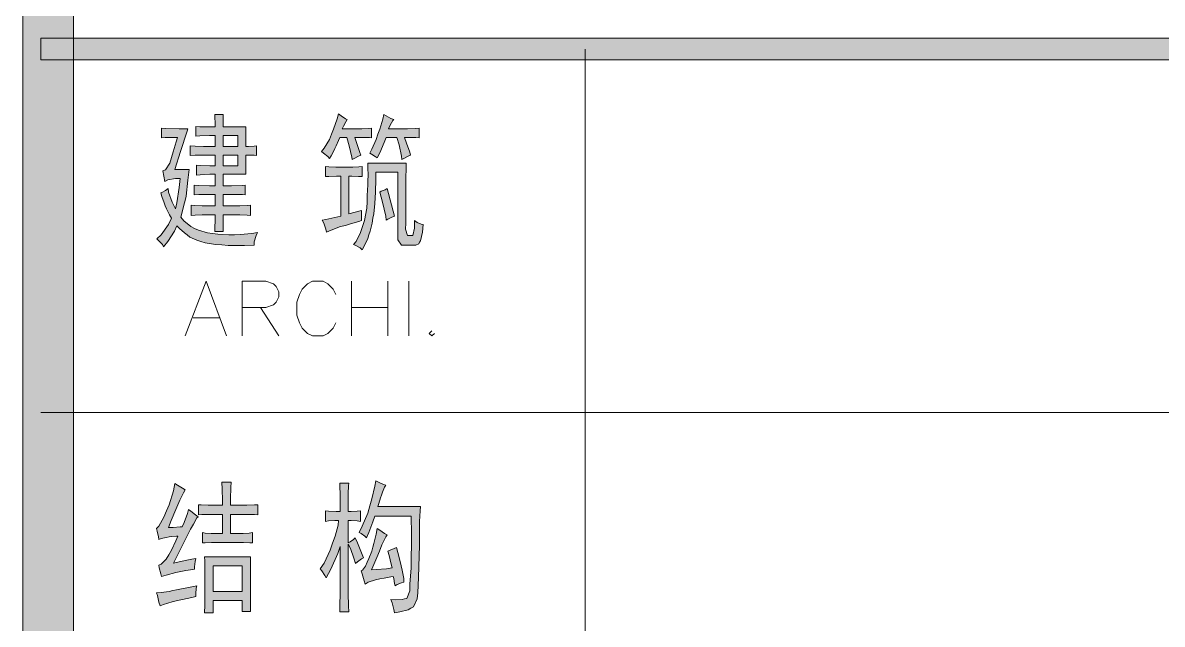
# Model space of a CAD drawing. Header units: millimetres. Extents: x 0 to 586, y 0 to 414.
# Drawn here: x 541.05 to 556.49, y 320.11 to 328.26 of the extents above; entities that cross this region are included whole.
import ezdxf

# ---------------------------------------------------------------- set-up
doc = ezdxf.new("R2010")
doc.units = ezdxf.units.MM

msp = doc.modelspace()

# ---------------------------------------------------------------- hatches: boundary and pattern name
h = msp.add_hatch(color=0)
h.dxf.hatch_style = 2
h.paths.add_polyline_path([(541.736139, 9.860139), (541.048222, 9.860139), (541.048222, 404.223361), (541.736139, 404.223361)])
h = msp.add_hatch(color=0)
h.dxf.hatch_style = 2
h.paths.add_polyline_path([(541.291639, 327.75525), (541.291639, 328.048056), (575.772139, 328.048056), (575.772139, 327.75525)])
h = msp.add_hatch(color=0)
h.paths.add_polyline_path([(543.65525, 326.845083), (543.65525, 326.894472), (543.651722, 326.979139), (543.648194, 327.014417), (543.764611, 327.014417), (543.761083, 326.979139), (543.761083, 326.894472), (543.761083, 326.845083), (544.071528, 326.845083), (544.071528, 326.795694), (544.068, 326.665167), (544.068, 326.5805), (544.106806, 326.5805), (544.180889, 326.584028), (544.212639, 326.587556), (544.212639, 326.457028), (544.184417, 326.460556), (544.110333, 326.464083), (544.068, 326.464083), (544.068, 326.379417), (544.071528, 326.248889), (544.071528, 326.203028), (543.761083, 326.203028), (543.761083, 326.047806), (543.873972, 326.047806), (544.022139, 326.051333), (544.060944, 326.054861), (544.060944, 325.924333), (544.025667, 325.927861), (543.873972, 325.931389), (543.761083, 325.931389), (543.761083, 325.776167), (543.933944, 325.776167), (543.986861, 325.776167), (544.089167, 325.779694), (544.135028, 325.783222), (544.135028, 325.645639), (544.089167, 325.649167), (543.986861, 325.652694), (543.933944, 325.652694), (543.761083, 325.652694), (543.761083, 325.585667), (543.761083, 325.472778), (543.764611, 325.426917), (543.648194, 325.426917), (543.651722, 325.472778), (543.65525, 325.585667), (543.65525, 325.652694), (543.521194, 325.652694), (543.478861, 325.652694), (543.383611, 325.649167), (543.330694, 325.645639), (543.330694, 325.783222), (543.380083, 325.779694), (543.478861, 325.776167), (543.52825, 325.776167), (543.65525, 325.776167), (543.65525, 325.931389), (543.574111, 325.931389), (543.433, 325.927861), (543.3695, 325.924333), (543.3695, 326.054861), (543.433, 326.051333), (543.577639, 326.047806), (543.65525, 326.047806), (543.65525, 326.203028), (543.581167, 326.203028), (543.450639, 326.195972), (543.40125, 326.192444), (543.40125, 326.3265), (543.450639, 326.322972), (543.581167, 326.315917), (543.65525, 326.315917), (543.65525, 326.464083), (543.549417, 326.464083), (543.4965, 326.464083), (543.383611, 326.460556), (543.316583, 326.457028), (543.316583, 326.587556), (543.383611, 326.584028), (543.4965, 326.5805), (543.549417, 326.5805), (543.65525, 326.5805), (543.65525, 326.728667), (543.577639, 326.728667), (543.447111, 326.725139), (543.394194, 326.718083), (543.394194, 326.852139), (543.447111, 326.848611), (543.577639, 326.845083)])
h.paths.add_polyline_path([(543.962167, 326.315917), (543.962167, 326.464083), (543.761083, 326.464083), (543.761083, 326.315917)])
h.paths.add_polyline_path([(543.962167, 326.5805), (543.962167, 326.728667), (543.761083, 326.728667), (543.761083, 326.5805)])
h = msp.add_hatch(color=0)
h.dxf.hatch_style = 2
h.paths.add_polyline_path([(545.443833, 326.943861), (545.426194, 326.915639), (545.394444, 326.855667), (545.376806, 326.820389), (545.581417, 326.820389), (545.641389, 326.820389), (545.736639, 326.823917), (545.771917, 326.827444), (545.771917, 326.696917), (545.743694, 326.700444), (545.666083, 326.703972), (545.616694, 326.703972), (545.546139, 326.703972), (545.574361, 326.619306), (545.616694, 326.499361), (545.627278, 326.464083), (545.595528, 326.449972), (545.539083, 326.418222), (545.510861, 326.404111), (545.507333, 326.435861), (545.468528, 326.587556), (545.436778, 326.703972), (545.345056, 326.703972), (545.327417, 326.661639), (545.292139, 326.587556), (545.278028, 326.552278), (545.260389, 326.520528), (545.225111, 326.4535), (545.203944, 326.418222), (545.17925, 326.442917), (545.122806, 326.488778), (545.094583, 326.509944), (545.133389, 326.555806), (545.203944, 326.67575), (545.232167, 326.746306), (545.256861, 326.816861), (545.30625, 326.954444), (545.327417, 327.021472), (545.362694, 326.99325), (545.422667, 326.954444)])
h = msp.add_hatch(color=0)
h.dxf.hatch_style = 2
h.paths.add_polyline_path([(545.849528, 326.425278), (545.821306, 326.446444), (545.771917, 326.474667), (545.75075, 326.488778), (545.778972, 326.545222), (545.835417, 326.67575), (545.860111, 326.746306), (545.884806, 326.816861), (545.927139, 326.950917), (545.94125, 327.014417), (545.969472, 326.99325), (546.0365, 326.957972), (546.075306, 326.943861), (546.061194, 326.933278), (546.025917, 326.869778), (546.00475, 326.820389), (546.212889, 326.820389), (546.262278, 326.820389), (546.364583, 326.823917), (546.4175, 326.827444), (546.4175, 326.696917), (546.375167, 326.700444), (546.276389, 326.703972), (546.219944, 326.703972), (546.248167, 326.622833), (546.2905, 326.502889), (546.301083, 326.464083), (546.269333, 326.449972), (546.212889, 326.418222), (546.184667, 326.404111), (546.177611, 326.449972), (546.145861, 326.601667), (546.114111, 326.703972), (545.969472, 326.703972), (545.944778, 326.633417), (545.884806, 326.495833)])
h = msp.add_hatch(color=0)
h.dxf.hatch_style = 2
h.paths.add_polyline_path([(543.284833, 326.820389), (543.27425, 326.788639), (543.186056, 326.513472), (543.108444, 326.270056), (543.302472, 326.270056), (543.284833, 326.121889), (543.260139, 325.906694), (543.246028, 325.846722), (543.231917, 325.783222), (543.203694, 325.670333), (543.189583, 325.620944), (543.231917, 325.571556), (543.323639, 325.493944), (543.376556, 325.46925), (543.429472, 325.444556), (543.549417, 325.409278), (543.619972, 325.402222), (543.690528, 325.391639), (543.838694, 325.384583), (543.916306, 325.384583), (543.993917, 325.388111), (544.152667, 325.402222), (544.230278, 325.412806), (544.209111, 325.374), (544.184417, 325.289333), (544.184417, 325.243472), (544.050361, 325.236417), (543.831639, 325.239944), (543.743444, 325.247), (543.658778, 325.250528), (543.517667, 325.275222), (543.461222, 325.292861), (543.404778, 325.3105), (543.309528, 325.352833), (543.27425, 325.381056), (543.238972, 325.409278), (543.171944, 325.46925), (543.136667, 325.504528), (543.104917, 325.433972), (543.013194, 325.292861), (542.95675, 325.218778), (542.939111, 325.250528), (542.89325, 325.303444), (542.865028, 325.328139), (542.925, 325.381056), (543.023778, 325.522167), (543.062583, 325.606833), (543.037889, 325.652694), (542.995556, 325.737361), (542.977917, 325.776167), (542.963806, 325.814972), (542.932056, 325.903167), (542.917944, 325.952556), (542.932056, 325.956083), (542.981444, 325.984306), (543.016722, 326.009), (543.023778, 325.963139), (543.073167, 325.825556), (543.1155, 325.737361), (543.136667, 325.8185), (543.168417, 326.023111), (543.179, 326.146583), (543.1155, 326.146583), (543.013194, 326.128944), (542.974389, 326.107778), (542.946167, 326.248889), (542.981444, 326.263), (543.041417, 326.354722), (543.062583, 326.428806), (543.087278, 326.506417), (543.126083, 326.644), (543.143722, 326.703972), (543.087278, 326.703972), (542.977917, 326.700444), (542.928528, 326.696917), (542.928528, 326.827444), (542.9885, 326.823917), (543.164889, 326.820389)])
h = msp.add_hatch(color=0)
h.dxf.hatch_style = 2
h.paths.add_polyline_path([(546.244639, 326.354722), (546.241111, 326.287694), (546.237583, 326.150111), (546.237583, 326.086611), (546.237583, 325.543333), (546.234056, 325.458667), (546.262278, 325.374), (546.2905, 325.374), (546.311667, 325.374), (546.332833, 325.374), (546.357528, 325.472778), (546.357528, 325.575083), (546.389278, 325.550389), (546.445722, 325.525694), (546.473944, 325.522167), (546.463361, 325.419861), (546.438667, 325.299917), (546.424556, 325.282278), (546.413972, 325.261111), (546.375167, 325.243472), (546.346944, 325.243472), (546.227, 325.243472), (546.177611, 325.243472), (546.13175, 325.314028), (546.13175, 325.388111), (546.13175, 326.23125), (545.831889, 326.23125), (545.831889, 326.136), (545.828361, 325.963139), (545.821306, 325.885528), (545.817778, 325.807917), (545.803667, 325.666806), (545.793083, 325.606833), (545.7825, 325.543333), (545.754278, 325.430444), (545.736639, 325.381056), (545.722528, 325.331667), (545.673139, 325.229361), (545.644917, 325.179972), (545.620222, 325.204667), (545.56025, 325.236417), (545.5285, 325.250528), (545.563778, 325.292861), (545.62375, 325.416333), (545.651972, 325.497472), (545.676667, 325.578611), (545.708417, 325.744417), (545.711944, 325.829083), (545.715472, 325.91375), (545.722528, 326.061917), (545.722528, 326.121889), (545.726056, 326.181861), (545.722528, 326.298278), (545.722528, 326.354722)])
h = msp.add_hatch(color=0)
h.dxf.hatch_style = 2
h.paths.add_polyline_path([(545.475583, 326.301806), (545.517917, 326.301806), (545.602583, 326.305333), (545.644917, 326.308861), (545.644917, 326.171278), (545.595528, 326.174806), (545.507333, 326.178333), (545.465, 326.178333), (545.465, 325.666806), (545.637861, 325.712667), (545.637861, 325.666806), (545.637861, 325.59625), (545.637861, 325.575083), (545.599056, 325.5645), (545.489694, 325.53275), (545.422667, 325.511583), (545.352111, 325.493944), (545.225111, 325.448083), (545.165139, 325.419861), (545.154556, 325.458667), (545.126333, 325.539806), (545.105167, 325.582139), (545.154556, 325.589194), (545.278028, 325.617417), (545.355639, 325.635056), (545.355639, 326.178333), (545.299194, 326.178333), (545.196889, 326.174806), (545.151028, 326.171278), (545.151028, 326.308861), (545.196889, 326.305333), (545.288611, 326.301806), (545.330944, 326.301806)])
h = msp.add_hatch(color=0)
h.dxf.hatch_style = 2
h.paths.add_polyline_path([(546.082361, 325.635056), (546.047083, 325.624472), (545.994167, 325.59625), (545.969472, 325.582139), (545.965944, 325.635056), (545.920083, 325.825556), (545.884806, 325.963139), (545.905972, 325.973722), (545.958889, 325.994889), (545.987111, 326.009)])
h = msp.add_hatch(color=0)
h.dxf.hatch_style = 2
h.paths.add_polyline_path([(543.754028, 321.719222), (543.754028, 321.782722), (543.7505, 321.937944), (543.746972, 322.029667), (543.870444, 322.029667), (543.866917, 321.959111), (543.863389, 321.803889), (543.863389, 321.719222), (544.032722, 321.719222), (544.085639, 321.719222), (544.187944, 321.72275), (544.233806, 321.726278), (544.233806, 321.588694), (544.187944, 321.592222), (544.089167, 321.59575), (544.03625, 321.59575), (543.863389, 321.59575), (543.863389, 321.338222), (543.997444, 321.338222), (544.03625, 321.338222), (544.117389, 321.34175), (544.159722, 321.348806), (544.159722, 321.207694), (544.124444, 321.211222), (544.039778, 321.21475), (543.990389, 321.21475), (543.65525, 321.21475), (543.605861, 321.21475), (543.517667, 321.211222), (543.482389, 321.207694), (543.482389, 321.348806), (543.517667, 321.34175), (543.598806, 321.338222), (543.644667, 321.338222), (543.754028, 321.338222), (543.754028, 321.59575), (543.627028, 321.59575), (543.574111, 321.59575), (543.475333, 321.592222), (543.429472, 321.588694), (543.429472, 321.726278), (543.46475, 321.72275), (543.56, 321.719222), (543.612917, 321.719222)])
h = msp.add_hatch(color=0)
h.dxf.hatch_style = 2
h.paths.add_polyline_path([(545.965944, 321.990861), (545.948306, 321.962639), (545.923611, 321.895611), (545.9095, 321.856806), (545.895389, 321.818), (545.870694, 321.740389), (545.860111, 321.701583), (546.435139, 321.701583), (546.431611, 321.645139), (546.424556, 321.5005), (546.424556, 321.415833), (546.424556, 321.179472), (546.410444, 320.7385), (546.399861, 320.533889), (546.389278, 320.449222), (546.339889, 320.343389), (546.304611, 320.322222), (546.269333, 320.301056), (546.156444, 320.272833), (546.082361, 320.26225), (546.075306, 320.308111), (546.050611, 320.396306), (546.032972, 320.442167), (546.096472, 320.438639), (546.188194, 320.442167), (546.219944, 320.449222), (546.251694, 320.456278), (546.2905, 320.558583), (546.294028, 320.650306), (546.308139, 320.869028), (546.315194, 321.327639), (546.311667, 321.571056), (545.817778, 321.571056), (545.793083, 321.493444), (545.736639, 321.348806), (545.704889, 321.27825), (545.680194, 321.299417), (545.630806, 321.334694), (545.606111, 321.348806), (545.648444, 321.433472), (545.722528, 321.613389), (545.75075, 321.712167), (545.778972, 321.807417), (545.817778, 321.97675), (545.831889, 322.050833), (545.867167, 322.029667), (545.934194, 321.997917)])
h = msp.add_hatch(color=0)
h.dxf.hatch_style = 2
h.paths.add_polyline_path([(543.249556, 321.927361), (543.224861, 321.888556), (543.175472, 321.789778), (543.150778, 321.726278), (543.122556, 321.662778), (543.059056, 321.511083), (543.023778, 321.415833), (543.087278, 321.419361), (543.179, 321.426417), (543.207222, 321.426417), (543.235444, 321.486389), (543.277778, 321.606333), (543.295417, 321.662778), (543.323639, 321.638083), (543.387139, 321.588694), (543.422417, 321.564), (543.408306, 321.549889), (543.358917, 321.461694), (543.320111, 321.394667), (543.284833, 321.324111), (543.171944, 321.094806), (543.090806, 320.936056), (543.186056, 320.957222), (543.33775, 320.988972), (543.394194, 320.999556), (543.383611, 320.957222), (543.376556, 320.883139), (543.376556, 320.851389), (543.351861, 320.847861), (543.256611, 320.83375), (543.189583, 320.819639), (543.122556, 320.809056), (542.992028, 320.773778), (542.928528, 320.752611), (542.917944, 320.791417), (542.896778, 320.869028), (542.889722, 320.907833), (542.925, 320.918417), (542.992028, 320.988972), (543.027306, 321.048944), (543.062583, 321.108917), (543.122556, 321.235917), (543.150778, 321.299417), (543.129611, 321.299417), (543.069639, 321.295889), (543.030833, 321.288833), (542.992028, 321.281778), (542.925, 321.267667), (542.89325, 321.253556), (542.886194, 321.292361), (542.868556, 321.366444), (542.8615, 321.401722), (542.89325, 321.437), (542.960278, 321.556944), (542.995556, 321.641611), (543.030833, 321.726278), (543.090806, 321.91325), (543.108444, 322.012028), (543.143722, 321.990861), (543.214278, 321.948528)])
h = msp.add_hatch(color=0)
h.dxf.hatch_style = 2
h.paths.add_polyline_path([(545.556722, 320.929), (545.535556, 321.003083), (545.486167, 321.133611), (545.457944, 321.193583), (545.457944, 320.604444), (545.457944, 320.523306), (545.461472, 320.3575), (545.465, 320.272833), (545.345056, 320.272833), (545.345056, 320.361028), (545.348583, 320.526833), (545.348583, 320.604444), (545.348583, 321.161833), (545.316833, 321.066583), (545.221583, 320.851389), (545.158083, 320.734972), (545.140444, 320.766722), (545.101639, 320.830222), (545.076944, 320.858444), (545.129861, 320.936056), (545.214528, 321.108917), (545.246278, 321.204167), (545.281556, 321.299417), (545.320361, 321.451111), (545.327417, 321.511083), (545.278028, 321.511083), (545.189833, 321.507556), (545.1475, 321.5005), (545.1475, 321.641611), (545.189833, 321.638083), (545.292139, 321.634556), (545.348583, 321.634556), (545.348583, 321.810944), (545.348583, 321.870917), (545.345056, 321.973222), (545.345056, 322.019083), (545.465, 322.019083), (545.461472, 321.980278), (545.457944, 321.877972), (545.457944, 321.810944), (545.457944, 321.634556), (545.49675, 321.634556), (545.577889, 321.638083), (545.62375, 321.641611), (545.62375, 321.5005), (545.577889, 321.507556), (545.49675, 321.511083), (545.457944, 321.511083), (545.457944, 321.207694), (545.482639, 321.221806), (545.5285, 321.257083), (545.553194, 321.27825), (545.581417, 321.207694), (545.637861, 321.073639), (545.662556, 321.006611), (545.637861, 320.9925), (545.584944, 320.953694)])
h = msp.add_hatch(color=0)
h.dxf.hatch_style = 2
h.paths.add_polyline_path([(546.06825, 320.752611), (546.0365, 320.749083), (545.944778, 320.731444), (545.884806, 320.720861), (545.828361, 320.710278), (545.726056, 320.675), (545.68725, 320.650306), (545.673139, 320.696167), (545.648444, 320.787889), (545.634333, 320.830222), (545.651972, 320.837278), (545.690778, 320.893722), (545.715472, 320.946639), (545.736639, 320.996028), (545.775444, 321.098333), (545.789556, 321.15125), (545.803667, 321.200639), (545.835417, 321.327639), (545.849528, 321.401722), (545.884806, 321.380556), (545.948306, 321.338222), (545.983583, 321.317056), (545.965944, 321.292361), (545.913028, 321.183), (545.881278, 321.094806), (545.846, 321.010139), (545.793083, 320.883139), (545.771917, 320.844333), (545.835417, 320.847861), (545.976528, 320.858444), (546.050611, 320.869028), (546.040028, 320.921944), (546.011806, 321.038361), (545.994167, 321.098333), (546.110583, 321.147722), (546.128222, 321.080694), (546.159972, 320.957222), (546.174083, 320.89725), (546.188194, 320.840806), (546.209361, 320.727917), (546.212889, 320.675), (546.181139, 320.667944), (546.121167, 320.64325), (546.092944, 320.629139), (546.085889, 320.660889), (546.075306, 320.724389)])
h = msp.add_hatch(color=0)
h.paths.add_polyline_path([(544.135028, 321.020722), (544.135028, 320.971333), (544.1315, 320.858444), (544.1315, 320.798472), (544.1315, 320.533889), (544.1315, 320.459806), (544.135028, 320.332806), (544.135028, 320.279889), (544.022139, 320.279889), (544.022139, 320.428056), (543.627028, 320.428056), (543.627028, 320.26225), (543.510611, 320.26225), (543.514139, 320.364556), (543.514139, 320.495083), (543.514139, 320.526833), (543.514139, 320.812583), (543.514139, 320.858444), (543.514139, 320.964278), (543.510611, 321.020722)])
h.paths.add_polyline_path([(544.022139, 320.551528), (544.022139, 320.89725), (543.627028, 320.89725), (543.627028, 320.551528)])
h = msp.add_hatch(color=0)
h.dxf.hatch_style = 2
h.paths.add_polyline_path([(543.404778, 320.629139), (543.397722, 320.593861), (543.390667, 320.519778), (543.394194, 320.480972), (543.33775, 320.470389), (543.214278, 320.442167), (543.143722, 320.428056), (543.073167, 320.410417), (542.95675, 320.375139), (542.907361, 320.3575), (542.89325, 320.406889), (542.872083, 320.495083), (542.8615, 320.533889), (542.921472, 320.537417), (543.030833, 320.551528), (543.080222, 320.562111), (543.129611, 320.572694), (543.291889, 320.604444)])

# ---------------------------------------------------------------- linework, layer by layer
at = {"color": 0, "lineweight": 0}
for points in [[(541.736139, 9.860139), (541.048222, 9.860139), (541.048222, 404.223361), (541.736139, 404.223361)], [(541.291639, 327.75525), (541.291639, 328.048056), (575.772139, 328.048056), (575.772139, 327.75525)], [(543.65525, 326.845083), (543.65525, 326.894472), (543.651722, 326.979139), (543.648194, 327.014417), (543.764611, 327.014417), (543.761083, 326.979139), (543.761083, 326.894472), (543.761083, 326.845083), (544.071528, 326.845083), (544.071528, 326.795694), (544.068, 326.665167), (544.068, 326.5805), (544.106806, 326.5805), (544.180889, 326.584028), (544.212639, 326.587556), (544.212639, 326.457028), (544.184417, 326.460556), (544.110333, 326.464083), (544.068, 326.464083), (544.068, 326.379417), (544.071528, 326.248889), (544.071528, 326.203028), (543.761083, 326.203028), (543.761083, 326.047806), (543.873972, 326.047806), (544.022139, 326.051333), (544.060944, 326.054861), (544.060944, 325.924333), (544.025667, 325.927861), (543.873972, 325.931389), (543.761083, 325.931389), (543.761083, 325.776167), (543.933944, 325.776167), (543.986861, 325.776167), (544.089167, 325.779694), (544.135028, 325.783222), (544.135028, 325.645639), (544.089167, 325.649167), (543.986861, 325.652694), (543.933944, 325.652694), (543.761083, 325.652694), (543.761083, 325.585667), (543.761083, 325.472778), (543.764611, 325.426917), (543.648194, 325.426917), (543.651722, 325.472778), (543.65525, 325.585667), (543.65525, 325.652694), (543.521194, 325.652694), (543.478861, 325.652694), (543.383611, 325.649167), (543.330694, 325.645639), (543.330694, 325.783222), (543.380083, 325.779694), (543.478861, 325.776167), (543.52825, 325.776167), (543.65525, 325.776167), (543.65525, 325.931389), (543.574111, 325.931389), (543.433, 325.927861), (543.3695, 325.924333), (543.3695, 326.054861), (543.433, 326.051333), (543.577639, 326.047806), (543.65525, 326.047806), (543.65525, 326.203028), (543.581167, 326.203028), (543.450639, 326.195972), (543.40125, 326.192444), (543.40125, 326.3265), (543.450639, 326.322972), (543.581167, 326.315917), (543.65525, 326.315917), (543.65525, 326.464083), (543.549417, 326.464083), (543.4965, 326.464083), (543.383611, 326.460556), (543.316583, 326.457028), (543.316583, 326.587556), (543.383611, 326.584028), (543.4965, 326.5805), (543.549417, 326.5805), (543.65525, 326.5805), (543.65525, 326.728667), (543.577639, 326.728667), (543.447111, 326.725139), (543.394194, 326.718083), (543.394194, 326.852139), (543.447111, 326.848611), (543.577639, 326.845083)], [(545.443833, 326.943861), (545.426194, 326.915639), (545.394444, 326.855667), (545.376806, 326.820389), (545.581417, 326.820389), (545.641389, 326.820389), (545.736639, 326.823917), (545.771917, 326.827444), (545.771917, 326.696917), (545.743694, 326.700444), (545.666083, 326.703972), (545.616694, 326.703972), (545.546139, 326.703972), (545.574361, 326.619306), (545.616694, 326.499361), (545.627278, 326.464083), (545.595528, 326.449972), (545.539083, 326.418222), (545.510861, 326.404111), (545.507333, 326.435861), (545.468528, 326.587556), (545.436778, 326.703972), (545.345056, 326.703972), (545.327417, 326.661639), (545.292139, 326.587556), (545.278028, 326.552278), (545.260389, 326.520528), (545.225111, 326.4535), (545.203944, 326.418222), (545.17925, 326.442917), (545.122806, 326.488778), (545.094583, 326.509944), (545.133389, 326.555806), (545.203944, 326.67575), (545.232167, 326.746306), (545.256861, 326.816861), (545.30625, 326.954444), (545.327417, 327.021472), (545.362694, 326.99325), (545.422667, 326.954444)], [(545.849528, 326.425278), (545.821306, 326.446444), (545.771917, 326.474667), (545.75075, 326.488778), (545.778972, 326.545222), (545.835417, 326.67575), (545.860111, 326.746306), (545.884806, 326.816861), (545.927139, 326.950917), (545.94125, 327.014417), (545.969472, 326.99325), (546.0365, 326.957972), (546.075306, 326.943861), (546.061194, 326.933278), (546.025917, 326.869778), (546.00475, 326.820389), (546.212889, 326.820389), (546.262278, 326.820389), (546.364583, 326.823917), (546.4175, 326.827444), (546.4175, 326.696917), (546.375167, 326.700444), (546.276389, 326.703972), (546.219944, 326.703972), (546.248167, 326.622833), (546.2905, 326.502889), (546.301083, 326.464083), (546.269333, 326.449972), (546.212889, 326.418222), (546.184667, 326.404111), (546.177611, 326.449972), (546.145861, 326.601667), (546.114111, 326.703972), (545.969472, 326.703972), (545.944778, 326.633417), (545.884806, 326.495833)], [(543.284833, 326.820389), (543.27425, 326.788639), (543.186056, 326.513472), (543.108444, 326.270056), (543.302472, 326.270056), (543.284833, 326.121889), (543.260139, 325.906694), (543.246028, 325.846722), (543.231917, 325.783222), (543.203694, 325.670333), (543.189583, 325.620944), (543.231917, 325.571556), (543.323639, 325.493944), (543.376556, 325.46925), (543.429472, 325.444556), (543.549417, 325.409278), (543.619972, 325.402222), (543.690528, 325.391639), (543.838694, 325.384583), (543.916306, 325.384583), (543.993917, 325.388111), (544.152667, 325.402222), (544.230278, 325.412806), (544.209111, 325.374), (544.184417, 325.289333), (544.184417, 325.243472), (544.050361, 325.236417), (543.831639, 325.239944), (543.743444, 325.247), (543.658778, 325.250528), (543.517667, 325.275222), (543.461222, 325.292861), (543.404778, 325.3105), (543.309528, 325.352833), (543.27425, 325.381056), (543.238972, 325.409278), (543.171944, 325.46925), (543.136667, 325.504528), (543.104917, 325.433972), (543.013194, 325.292861), (542.95675, 325.218778), (542.939111, 325.250528), (542.89325, 325.303444), (542.865028, 325.328139), (542.925, 325.381056), (543.023778, 325.522167), (543.062583, 325.606833), (543.037889, 325.652694), (542.995556, 325.737361), (542.977917, 325.776167), (542.963806, 325.814972), (542.932056, 325.903167), (542.917944, 325.952556), (542.932056, 325.956083), (542.981444, 325.984306), (543.016722, 326.009), (543.023778, 325.963139), (543.073167, 325.825556), (543.1155, 325.737361), (543.136667, 325.8185), (543.168417, 326.023111), (543.179, 326.146583), (543.1155, 326.146583), (543.013194, 326.128944), (542.974389, 326.107778), (542.946167, 326.248889), (542.981444, 326.263), (543.041417, 326.354722), (543.062583, 326.428806), (543.087278, 326.506417), (543.126083, 326.644), (543.143722, 326.703972), (543.087278, 326.703972), (542.977917, 326.700444), (542.928528, 326.696917), (542.928528, 326.827444), (542.9885, 326.823917), (543.164889, 326.820389)], [(543.962167, 326.5805), (543.962167, 326.728667), (543.761083, 326.728667), (543.761083, 326.5805)], [(543.962167, 326.315917), (543.962167, 326.464083), (543.761083, 326.464083), (543.761083, 326.315917)], [(546.244639, 326.354722), (546.241111, 326.287694), (546.237583, 326.150111), (546.237583, 326.086611), (546.237583, 325.543333), (546.234056, 325.458667), (546.262278, 325.374), (546.2905, 325.374), (546.311667, 325.374), (546.332833, 325.374), (546.357528, 325.472778), (546.357528, 325.575083), (546.389278, 325.550389), (546.445722, 325.525694), (546.473944, 325.522167), (546.463361, 325.419861), (546.438667, 325.299917), (546.424556, 325.282278), (546.413972, 325.261111), (546.375167, 325.243472), (546.346944, 325.243472), (546.227, 325.243472), (546.177611, 325.243472), (546.13175, 325.314028), (546.13175, 325.388111), (546.13175, 326.23125), (545.831889, 326.23125), (545.831889, 326.136), (545.828361, 325.963139), (545.821306, 325.885528), (545.817778, 325.807917), (545.803667, 325.666806), (545.793083, 325.606833), (545.7825, 325.543333), (545.754278, 325.430444), (545.736639, 325.381056), (545.722528, 325.331667), (545.673139, 325.229361), (545.644917, 325.179972), (545.620222, 325.204667), (545.56025, 325.236417), (545.5285, 325.250528), (545.563778, 325.292861), (545.62375, 325.416333), (545.651972, 325.497472), (545.676667, 325.578611), (545.708417, 325.744417), (545.711944, 325.829083), (545.715472, 325.91375), (545.722528, 326.061917), (545.722528, 326.121889), (545.726056, 326.181861), (545.722528, 326.298278), (545.722528, 326.354722)], [(545.475583, 326.301806), (545.517917, 326.301806), (545.602583, 326.305333), (545.644917, 326.308861), (545.644917, 326.171278), (545.595528, 326.174806), (545.507333, 326.178333), (545.465, 326.178333), (545.465, 325.666806), (545.637861, 325.712667), (545.637861, 325.666806), (545.637861, 325.59625), (545.637861, 325.575083), (545.599056, 325.5645), (545.489694, 325.53275), (545.422667, 325.511583), (545.352111, 325.493944), (545.225111, 325.448083), (545.165139, 325.419861), (545.154556, 325.458667), (545.126333, 325.539806), (545.105167, 325.582139), (545.154556, 325.589194), (545.278028, 325.617417), (545.355639, 325.635056), (545.355639, 326.178333), (545.299194, 326.178333), (545.196889, 326.174806), (545.151028, 326.171278), (545.151028, 326.308861), (545.196889, 326.305333), (545.288611, 326.301806), (545.330944, 326.301806)], [(546.082361, 325.635056), (546.047083, 325.624472), (545.994167, 325.59625), (545.969472, 325.582139), (545.965944, 325.635056), (545.920083, 325.825556), (545.884806, 325.963139), (545.905972, 325.973722), (545.958889, 325.994889), (545.987111, 326.009)], [(543.754028, 321.719222), (543.754028, 321.782722), (543.7505, 321.937944), (543.746972, 322.029667), (543.870444, 322.029667), (543.866917, 321.959111), (543.863389, 321.803889), (543.863389, 321.719222), (544.032722, 321.719222), (544.085639, 321.719222), (544.187944, 321.72275), (544.233806, 321.726278), (544.233806, 321.588694), (544.187944, 321.592222), (544.089167, 321.59575), (544.03625, 321.59575), (543.863389, 321.59575), (543.863389, 321.338222), (543.997444, 321.338222), (544.03625, 321.338222), (544.117389, 321.34175), (544.159722, 321.348806), (544.159722, 321.207694), (544.124444, 321.211222), (544.039778, 321.21475), (543.990389, 321.21475), (543.65525, 321.21475), (543.605861, 321.21475), (543.517667, 321.211222), (543.482389, 321.207694), (543.482389, 321.348806), (543.517667, 321.34175), (543.598806, 321.338222), (543.644667, 321.338222), (543.754028, 321.338222), (543.754028, 321.59575), (543.627028, 321.59575), (543.574111, 321.59575), (543.475333, 321.592222), (543.429472, 321.588694), (543.429472, 321.726278), (543.46475, 321.72275), (543.56, 321.719222), (543.612917, 321.719222)], [(545.965944, 321.990861), (545.948306, 321.962639), (545.923611, 321.895611), (545.9095, 321.856806), (545.895389, 321.818), (545.870694, 321.740389), (545.860111, 321.701583), (546.435139, 321.701583), (546.431611, 321.645139), (546.424556, 321.5005), (546.424556, 321.415833), (546.424556, 321.179472), (546.410444, 320.7385), (546.399861, 320.533889), (546.389278, 320.449222), (546.339889, 320.343389), (546.304611, 320.322222), (546.269333, 320.301056), (546.156444, 320.272833), (546.082361, 320.26225), (546.075306, 320.308111), (546.050611, 320.396306), (546.032972, 320.442167), (546.096472, 320.438639), (546.188194, 320.442167), (546.219944, 320.449222), (546.251694, 320.456278), (546.2905, 320.558583), (546.294028, 320.650306), (546.308139, 320.869028), (546.315194, 321.327639), (546.311667, 321.571056), (545.817778, 321.571056), (545.793083, 321.493444), (545.736639, 321.348806), (545.704889, 321.27825), (545.680194, 321.299417), (545.630806, 321.334694), (545.606111, 321.348806), (545.648444, 321.433472), (545.722528, 321.613389), (545.75075, 321.712167), (545.778972, 321.807417), (545.817778, 321.97675), (545.831889, 322.050833), (545.867167, 322.029667), (545.934194, 321.997917)], [(543.249556, 321.927361), (543.224861, 321.888556), (543.175472, 321.789778), (543.150778, 321.726278), (543.122556, 321.662778), (543.059056, 321.511083), (543.023778, 321.415833), (543.087278, 321.419361), (543.179, 321.426417), (543.207222, 321.426417), (543.235444, 321.486389), (543.277778, 321.606333), (543.295417, 321.662778), (543.323639, 321.638083), (543.387139, 321.588694), (543.422417, 321.564), (543.408306, 321.549889), (543.358917, 321.461694), (543.320111, 321.394667), (543.284833, 321.324111), (543.171944, 321.094806), (543.090806, 320.936056), (543.186056, 320.957222), (543.33775, 320.988972), (543.394194, 320.999556), (543.383611, 320.957222), (543.376556, 320.883139), (543.376556, 320.851389), (543.351861, 320.847861), (543.256611, 320.83375), (543.189583, 320.819639), (543.122556, 320.809056), (542.992028, 320.773778), (542.928528, 320.752611), (542.917944, 320.791417), (542.896778, 320.869028), (542.889722, 320.907833), (542.925, 320.918417), (542.992028, 320.988972), (543.027306, 321.048944), (543.062583, 321.108917), (543.122556, 321.235917), (543.150778, 321.299417), (543.129611, 321.299417), (543.069639, 321.295889), (543.030833, 321.288833), (542.992028, 321.281778), (542.925, 321.267667), (542.89325, 321.253556), (542.886194, 321.292361), (542.868556, 321.366444), (542.8615, 321.401722), (542.89325, 321.437), (542.960278, 321.556944), (542.995556, 321.641611), (543.030833, 321.726278), (543.090806, 321.91325), (543.108444, 322.012028), (543.143722, 321.990861), (543.214278, 321.948528)], [(545.556722, 320.929), (545.535556, 321.003083), (545.486167, 321.133611), (545.457944, 321.193583), (545.457944, 320.604444), (545.457944, 320.523306), (545.461472, 320.3575), (545.465, 320.272833), (545.345056, 320.272833), (545.345056, 320.361028), (545.348583, 320.526833), (545.348583, 320.604444), (545.348583, 321.161833), (545.316833, 321.066583), (545.221583, 320.851389), (545.158083, 320.734972), (545.140444, 320.766722), (545.101639, 320.830222), (545.076944, 320.858444), (545.129861, 320.936056), (545.214528, 321.108917), (545.246278, 321.204167), (545.281556, 321.299417), (545.320361, 321.451111), (545.327417, 321.511083), (545.278028, 321.511083), (545.189833, 321.507556), (545.1475, 321.5005), (545.1475, 321.641611), (545.189833, 321.638083), (545.292139, 321.634556), (545.348583, 321.634556), (545.348583, 321.810944), (545.348583, 321.870917), (545.345056, 321.973222), (545.345056, 322.019083), (545.465, 322.019083), (545.461472, 321.980278), (545.457944, 321.877972), (545.457944, 321.810944), (545.457944, 321.634556), (545.49675, 321.634556), (545.577889, 321.638083), (545.62375, 321.641611), (545.62375, 321.5005), (545.577889, 321.507556), (545.49675, 321.511083), (545.457944, 321.511083), (545.457944, 321.207694), (545.482639, 321.221806), (545.5285, 321.257083), (545.553194, 321.27825), (545.581417, 321.207694), (545.637861, 321.073639), (545.662556, 321.006611), (545.637861, 320.9925), (545.584944, 320.953694)], [(546.06825, 320.752611), (546.0365, 320.749083), (545.944778, 320.731444), (545.884806, 320.720861), (545.828361, 320.710278), (545.726056, 320.675), (545.68725, 320.650306), (545.673139, 320.696167), (545.648444, 320.787889), (545.634333, 320.830222), (545.651972, 320.837278), (545.690778, 320.893722), (545.715472, 320.946639), (545.736639, 320.996028), (545.775444, 321.098333), (545.789556, 321.15125), (545.803667, 321.200639), (545.835417, 321.327639), (545.849528, 321.401722), (545.884806, 321.380556), (545.948306, 321.338222), (545.983583, 321.317056), (545.965944, 321.292361), (545.913028, 321.183), (545.881278, 321.094806), (545.846, 321.010139), (545.793083, 320.883139), (545.771917, 320.844333), (545.835417, 320.847861), (545.976528, 320.858444), (546.050611, 320.869028), (546.040028, 320.921944), (546.011806, 321.038361), (545.994167, 321.098333), (546.110583, 321.147722), (546.128222, 321.080694), (546.159972, 320.957222), (546.174083, 320.89725), (546.188194, 320.840806), (546.209361, 320.727917), (546.212889, 320.675), (546.181139, 320.667944), (546.121167, 320.64325), (546.092944, 320.629139), (546.085889, 320.660889), (546.075306, 320.724389)], [(544.135028, 321.020722), (544.135028, 320.971333), (544.1315, 320.858444), (544.1315, 320.798472), (544.1315, 320.533889), (544.1315, 320.459806), (544.135028, 320.332806), (544.135028, 320.279889), (544.022139, 320.279889), (544.022139, 320.428056), (543.627028, 320.428056), (543.627028, 320.26225), (543.510611, 320.26225), (543.514139, 320.364556), (543.514139, 320.495083), (543.514139, 320.526833), (543.514139, 320.812583), (543.514139, 320.858444), (543.514139, 320.964278), (543.510611, 321.020722)], [(544.022139, 320.551528), (544.022139, 320.89725), (543.627028, 320.89725), (543.627028, 320.551528)], [(543.404778, 320.629139), (543.397722, 320.593861), (543.390667, 320.519778), (543.394194, 320.480972), (543.33775, 320.470389), (543.214278, 320.442167), (543.143722, 320.428056), (543.073167, 320.410417), (542.95675, 320.375139), (542.907361, 320.3575), (542.89325, 320.406889), (542.872083, 320.495083), (542.8615, 320.533889), (542.921472, 320.537417), (543.030833, 320.551528), (543.080222, 320.562111), (543.129611, 320.572694), (543.291889, 320.604444)]]:
    msp.add_lwpolyline(points, close=True, dxfattribs=at)
for points in [[(548.668222, 327.899889), (548.668222, 313.259611)], [(543.249556, 324.012278), (543.531778, 324.753111), (543.810472, 324.012278)], [(544.022139, 324.012278), (544.022139, 324.753111), (544.339639, 324.753111), (544.445472, 324.717833), (544.48075, 324.682556), (544.516028, 324.612), (544.516028, 324.541444), (544.48075, 324.470889), (544.445472, 324.435611), (544.339639, 324.400333), (544.022139, 324.400333)], [(545.288611, 324.576722), (545.253333, 324.647278), (545.182778, 324.717833), (545.11575, 324.753111), (544.974639, 324.753111), (544.904083, 324.717833), (544.833528, 324.647278), (544.79825, 324.576722), (544.762972, 324.470889), (544.762972, 324.2945), (544.79825, 324.188667), (544.833528, 324.118111), (544.904083, 324.047556), (544.974639, 324.012278), (545.11575, 324.012278), (545.182778, 324.047556), (545.253333, 324.118111), (545.288611, 324.188667)], [(545.500278, 324.012278), (545.500278, 324.753111)], [(545.994167, 324.753111), (545.994167, 324.012278)], [(546.276389, 324.012278), (546.276389, 324.753111)], [(544.269083, 324.400333), (544.516028, 324.012278)], [(545.500278, 324.400333), (545.994167, 324.400333)], [(543.355389, 324.259222), (543.708167, 324.259222)], [(546.590361, 324.082833), (546.555083, 324.047556), (546.590361, 324.012278), (546.625639, 324.047556)], [(541.291639, 322.975111), (575.772139, 322.975111)]]:
    msp.add_lwpolyline(points, dxfattribs=at)

doc.saveas('drawing.dxf')
